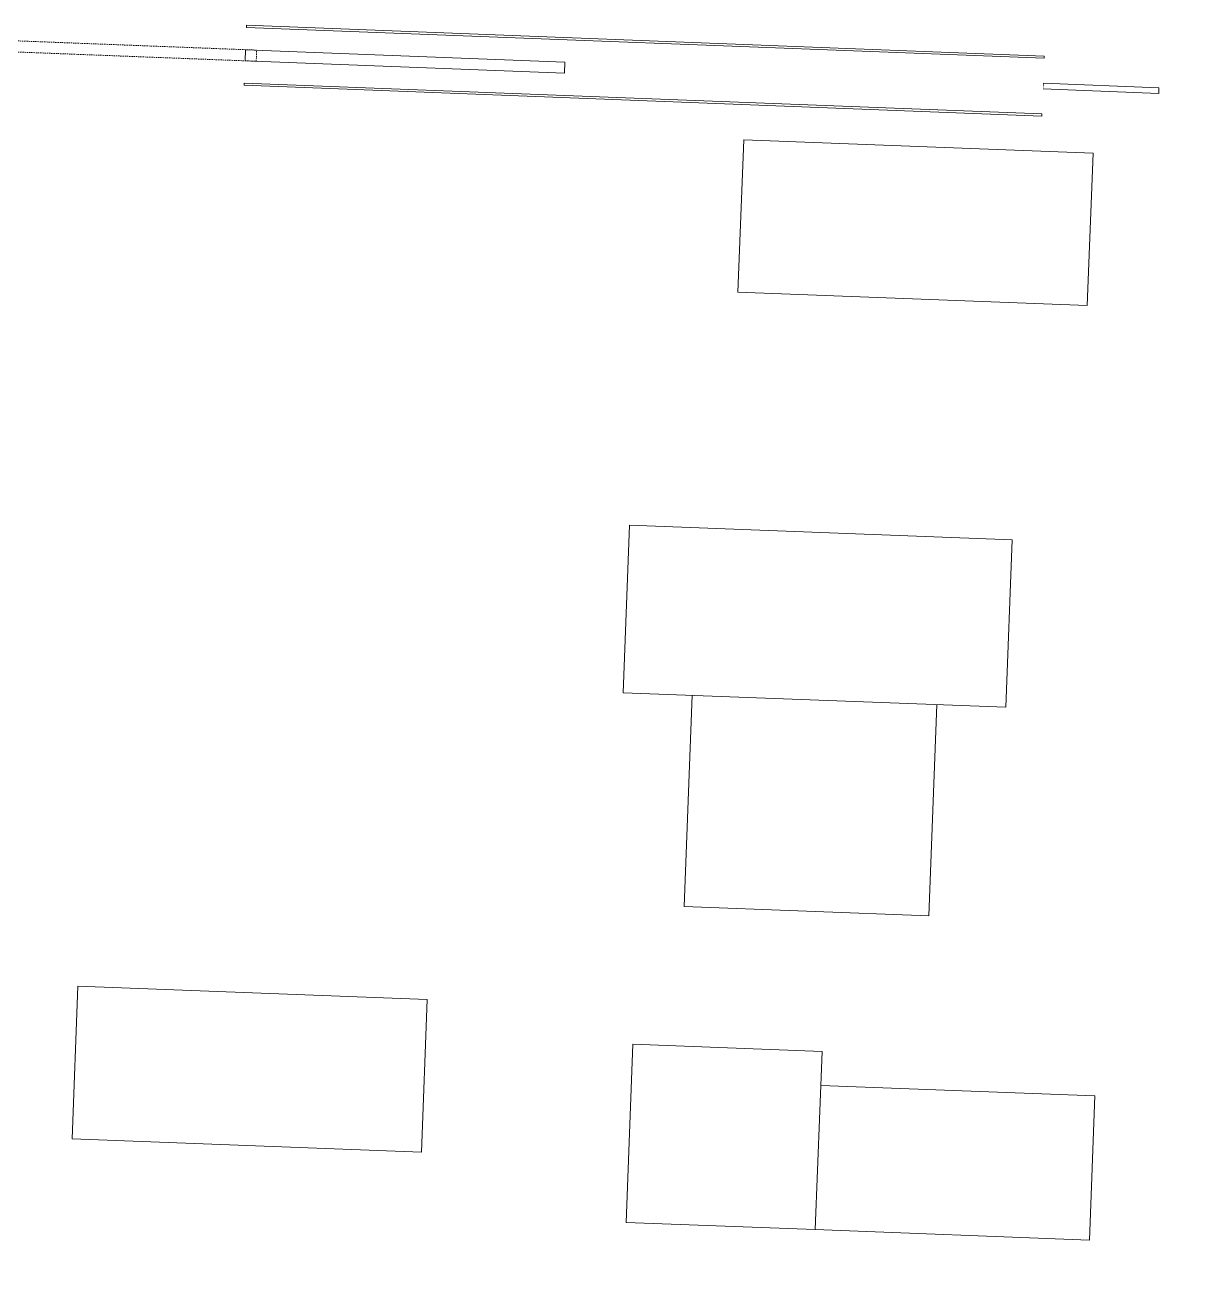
# Model space of a CAD drawing. Header units: millimetres. Extents: x 32078 to 83548, y -4690 to 56252.
# Drawn here: x 76214 to 81431, y -4690 to 969 of the extents above; entities that cross this region are included whole.
import ezdxf

# ---------------------------------------------------------------- set-up
doc = ezdxf.new("R2010")
doc.units = ezdxf.units.MM
doc.header["$MEASUREMENT"] = 0
doc.linetypes.add('DGN Style 2', pattern=[10, 6, -4])
for name, color, linetype, lineweight in [('DOOR', 40, 'Continuous', 0), ('E-ELEC-EQPM', 71, 'Continuous', 13), ('GLAZ', 4, 'Continuous', 0), ('PRTN-FULL', 6, 'Continuous', 30), ('WALL-LNIG', 1, 'Continuous', 0)]:
    doc.layers.add(name, color=color, linetype=linetype, lineweight=lineweight)

# ---------------------------------------------------------------- blocks, each defined once
blk = doc.blocks.new('BVN_Equipment_Scanner 7740 MFD_EX-015 - BVN_Equipment_Scanner 7740 MFD_EX-015-8113153-GA PLAN - LEVEL 11')
at = {"layer": 'E-ELEC-EQPM'}
for p, q in [((-290.6, 530.5), (-1140.6, 530.5)), ((-1140.6, 530.5), (-1140.6, -269.5)), ((-290.6, -269.5), (-290.6, 530.5)), ((941.4, 378.5), (-290.6, 378.5)), ((941.4, -269.5), (941.4, 378.5)), ((-1140.6, -269.5), (-290.6, -269.5)), ((-290.6, -269.5), (941.4, -269.5))]:
    blk.add_line(p, q, dxfattribs=at)
blk = doc.blocks.new('BVN_Equipment_Plotter DWC842 MFD_EX-016 - EX-016_1-3151593-GA PLAN - LEVEL 11')
at = {"layer": 'E-ELEC-EQPM'}
for p, q in [((-65, 537.7), (-817, 537.7)), ((-817, 537.7), (-817, -1182.3)), ((-65, -1182.3), (-65, 537.7)), ((884, 227.5), (-65, 227.5)), ((884, -872.2), (884, 227.5)), ((-65, -872.2), (884, -872.2)), ((-817, -1182.3), (-65, -1182.3))]:
    blk.add_line(p, q, dxfattribs=at)
blk = doc.blocks.new('BVN_Equipment_Printer C5575 MFD_EX-017 - BVN_Equipment_Printer C5575 MFD_EX-017-3152319-GA PLAN - LEVEL 11')
at = {"layer": 'E-ELEC-EQPM'}
for p, q in [((860, 314.5), (-710, 314.5)), ((-710, 314.5), (-710, -370.5)), ((860, -370.5), (860, 314.5)), ((-710, -370.5), (860, -370.5))]:
    blk.add_line(p, q, dxfattribs=at)

msp = doc.modelspace()

# ---------------------------------------------------------------- linework, layer by layer
at = {"layer": 'DOOR', "color": 251, "linetype": 'DGN Style 2', "flags": 128}
msp.add_lwpolyline([(75819.8, 912.9), (77253.7, 857.5), (77251.8, 807.5), (75817.9, 862.9), (75819.8, 912.9)], close=True, dxfattribs=at)
at = {"layer": 'DOOR', "flags": 128}
msp.add_lwpolyline([(77201.8, 809.4), (78635.8, 754), (78637.7, 804), (77203.8, 859.4), (77201.8, 809.4)], close=True, dxfattribs=at)

# ---------------------------------------------------------------- block references
at = {"layer": 'E-ELEC-EQPM'}
for name, p, rotation in [('BVN_Equipment_Printer C5575 MFD_EX-017 - BVN_Equipment_Printer C5575 MFD_EX-017-3152319-GA PLAN - LEVEL 11', (80286.1, 52.1), 177.8165250542611), ('BVN_Equipment_Plotter DWC842 MFD_EX-016 - EX-016_1-3151593-GA PLAN - LEVEL 11', (80078.1, -2137.1), 267.816525054261), ('BVN_Equipment_Printer C5575 MFD_EX-017 - BVN_Equipment_Printer C5575 MFD_EX-017-3152319-GA PLAN - LEVEL 11', (77296.1, -3748.1), 177.8165250542611), ('BVN_Equipment_Scanner 7740 MFD_EX-015 - BVN_Equipment_Scanner 7740 MFD_EX-015-8113153-GA PLAN - LEVEL 11', (80063, -4179.1), 357.816525054261)]:
    msp.add_blockref(name, p, dxfattribs=dict(at, rotation=rotation))

# ---------------------------------------------------------------- wipeouts: each hides what was drawn before it
for points, layer in [([(81428.7, 646.6), (81303.7, 651.4), (81305.6, 700.4), (81430.6, 695.6)], 'PRTN-FULL'), ([(75593.7, -4383.3), (77020.1, -4438.4), (77020.9, -4418.5), (75594.5, -4363.3)], 'WALL-LNIG'), ([(78389.1, -4551.4), (79815.5, -4606.5), (79816.2, -4586.5), (78389.8, -4531.4)], 'WALL-LNIG')]:
    msp.add_wipeout(points).dxf.layer = layer

# ---------------------------------------------------------------- next in the draw order: linework, layer by layer
at = {"layer": 'GLAZ', "flags": 128}
msp.add_lwpolyline([(80785.4, 708.5), (81305.2, 688.4), (81304.3, 663.4), (80784.4, 683.5), (80785.4, 708.5)], close=True, dxfattribs=at)

# ---------------------------------------------------------------- next in the draw order: wipeouts: each hides what was drawn before it
for points in [[(76996.9, -4467.6), (78423.3, -4522.7), (78424.1, -4502.7), (76997.7, -4447.6)], [(79761.2, -4634.4), (81187.6, -4689.6), (81188.3, -4669.6), (79761.9, -4614.5)]]:
    msp.add_wipeout(points).dxf.layer = 'WALL-LNIG'

# ---------------------------------------------------------------- next in the draw order: wipeouts: each hides what was drawn before it
for points, layer in [([(77197.6, 699.5), (80779.6, 561.1), (80790, 830.9), (77208, 969.3), (77204.1, 869.4), (78698, 811.7), (78695.3, 741.7), (77201.4, 799.5)], 'PRTN-FULL'), ([(81170.7, -3312.5), (81150.7, -3311.7), (81098.4, -4666.1), (81118.4, -4666.9)], 'WALL-LNIG')]:
    msp.add_wipeout(points).dxf.layer = layer

# ---------------------------------------------------------------- next in the draw order: linework, layer by layer
at = {"layer": 'WALL-LNIG', "flags": 128}
for points in [[(77208, 969.3), (80790, 830.9), (80789.6, 820.9), (77207.6, 959.3), (77208, 969.3)], [(77198, 709.5), (80780, 571.1), (80779.6, 561.1), (77197.6, 699.5), (77198, 709.5)]]:
    msp.add_lwpolyline(points, close=True, dxfattribs=at)

# ---------------------------------------------------------------- next in the draw order: wipeouts: each hides what was drawn before it
msp.add_wipeout([(81200.7, -3313.7), (81180.7, -3312.9), (81128.3, -4667.3), (81148.3, -4668)]).dxf.layer = 'WALL-LNIG'

# ---------------------------------------------------------------- next in the draw order: wipeouts: each hides what was drawn before it
msp.add_wipeout([(81230.6, -3314.8), (81210.7, -3314.1), (81158.3, -4668.4), (81178.3, -4669.2)]).dxf.layer = 'WALL-LNIG'

# ---------------------------------------------------------------- next in the draw order: wipeouts: each hides what was drawn before it
msp.add_wipeout([(81260.6, -3316), (81240.6, -3315.2), (81188.3, -4669.6), (81208.3, -4670.4)]).dxf.layer = 'WALL-LNIG'

doc.saveas('drawing.dxf')
